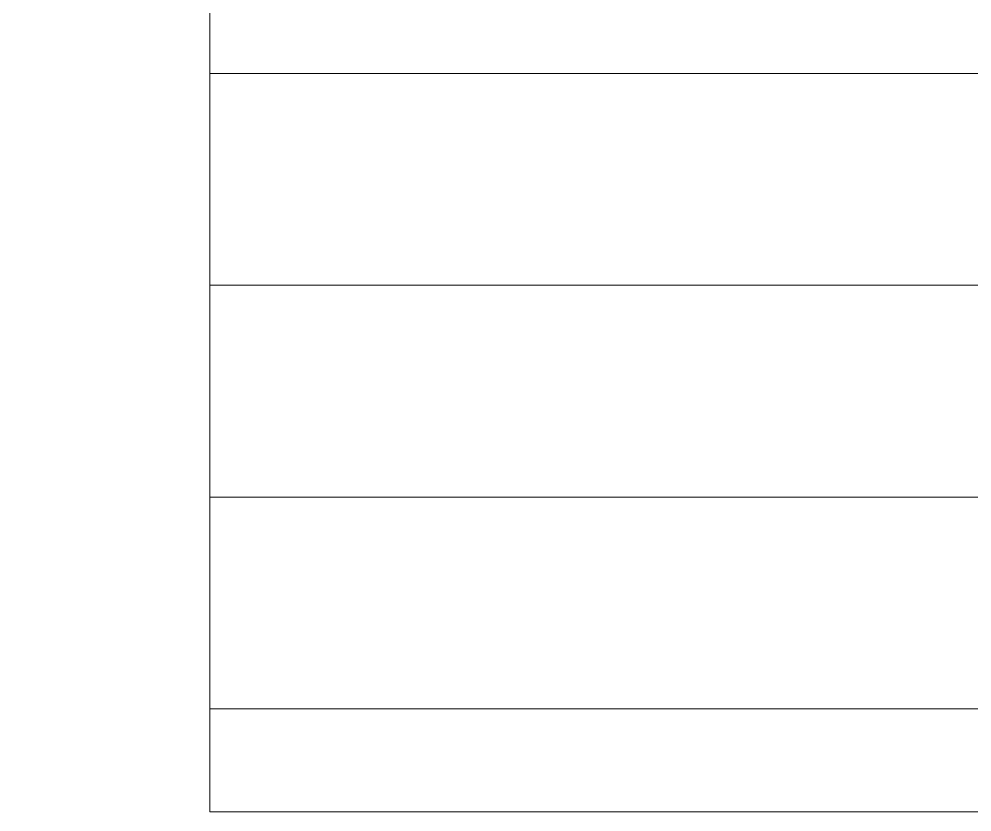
# Model space of a CAD drawing. Header units: inches. Extents: x 11017527 to 11245450, y -2821070 to -2693013.
# Drawn here: x 11116901 to 11145358, y -2740705 to -2717034 of the extents above; entities that cross this region are included whole.
import ezdxf

# ---------------------------------------------------------------- set-up
doc = ezdxf.new("R2010")
doc.units = ezdxf.units.IN
doc.header["$LTSCALE"] = 0.5
doc.header["$MEASUREMENT"] = 0
doc.layers.add('g-floor hatch', color=7, linetype='Continuous', lineweight=0)
doc.layers.add('S-SHEET', color=251, linetype='Continuous', lineweight=0)
pattern_1 = [(172.5, (0, 0), (-3294.8178, -3517.533), [0, -3800, 0, -4250, 0, -4062.5]), (142.5, (0, 0), (-8117.4493, -1860.3438), [0, -2050, 0, -3425, 0, -1312.5]), (102.5, (2174.4, -2174.4), (-5515.081, 5495.0732), [0, -1250, 0, -4500, 0, -5875]), (92.5, (2174.4, -2174.4), (-6865.657, 3762.6054), [0, -625, 0, -2950, 0, -3375])]

msp = doc.modelspace()

# ---------------------------------------------------------------- hatches: boundary and pattern name
at = {"layer": 'g-floor hatch'}
h = msp.add_hatch(dxfattribs=at)
h.set_pattern_fill('AR-SAND', color=256, scale=2500, angle=135)
h.set_pattern_definition(pattern_1)
h.paths.add_polyline_path([(11118736.713, -2727463.863), (11118736.713, -2727563.863), (11121291.713, -2727563.863), (11121291.713, -2727463.863)])
h.paths.add_polyline_path([(11118436.713, -2727563.863), (11118436.713, -2727463.863), (11116901.231, -2727463.863), (11116901.231, -2727563.863)])
h.paths.add_polyline_path([(11126711.68, -2727563.863), (11126711.68, -2727463.863), (11122241.713, -2727463.863), (11122241.713, -2727563.863)])
h.paths.add_polyline_path([(11129776.721, -2727563.863), (11129776.721, -2727463.863), (11127011.68, -2727463.863), (11127011.68, -2727563.863)])
h.paths.add_polyline_path([(11137291.749, -2727563.863), (11137291.749, -2727463.863), (11134526.709, -2727463.863), (11134526.709, -2727563.863)])
h.paths.add_polyline_path([(11142061.716, -2727563.863), (11142061.716, -2727463.863), (11137591.749, -2727463.863), (11137591.749, -2727563.863)])
h.paths.add_polyline_path([(11143011.716, -2727463.863), (11143011.716, -2727563.863), (11145566.716, -2727563.863), (11145566.716, -2727463.863)])
h.paths.add_polyline_path([(11145866.716, -2727463.863), (11145866.716, -2727563.863), (11147402.199, -2727563.863), (11147402.199, -2727463.863)])
h = msp.add_hatch(dxfattribs=at)
h.set_pattern_fill('AR-SAND', color=256, scale=2500, angle=135)
h.set_pattern_definition(pattern_1)
h.paths.add_polyline_path([(11126711.68, -2727563.863), (11126711.68, -2727463.863), (11122241.713, -2727463.863), (11122241.713, -2727563.863)])
h.paths.add_polyline_path([(11121291.713, -2727563.863), (11121291.713, -2727463.863), (11118736.713, -2727463.863), (11118736.713, -2727563.863)])
h.paths.add_polyline_path([(11118436.713, -2727563.863), (11118436.713, -2727463.863), (11116901.231, -2727463.863), (11116901.231, -2727563.863)])
h.paths.add_polyline_path([(11129776.721, -2727563.863), (11129776.721, -2727463.863), (11127011.68, -2727463.863), (11127011.68, -2727563.863)])
h.paths.add_polyline_path([(11142061.716, -2727563.863), (11142061.716, -2727463.863), (11137591.749, -2727463.863), (11137591.749, -2727563.863)])
h.paths.add_polyline_path([(11137291.749, -2727563.863), (11137291.749, -2727463.863), (11134526.709, -2727463.863), (11134526.709, -2727563.863)])
h.paths.add_polyline_path([(11147402.199, -2727563.863), (11147402.199, -2727463.863), (11145866.716, -2727463.863), (11145866.716, -2727563.863)])
h.paths.add_polyline_path([(11145566.716, -2727563.863), (11145566.716, -2727463.863), (11143011.716, -2727463.863), (11143011.716, -2727563.863)])

# ---------------------------------------------------------------- linework, layer by layer
at = {"layer": 'S-SHEET'}
for p, q in [((11122595.882, -2718657.96, 0.001), (11180275.872, -2718657.96, 0.001)), ((11122595.882, -2722135.933, 0.001), (11122595.882, -2724981.72, 0.001)), ((11122595.882, -2724981.72, 0.003), (11180275.872, -2724981.72, 0.003)), ((11122595.882, -2731305.48, 0.004), (11180275.872, -2731305.48, 0.004)), ((11122595.882, -2737629.24, 0.006), (11180275.872, -2737629.24, 0.006)), ((11122595.882, -2740705.393, -0.007), (11180275.872, -2740705.393, -0.007))]:
    msp.add_line(p, q, dxfattribs=at)
msp.add_lwpolyline([(11180275.872, -2740705.393), (11122595.882, -2740705.393), (11122595.882, -2693362.917), (11180275.872, -2693362.917)], close=True, dxfattribs=at)

doc.saveas('drawing.dxf')
